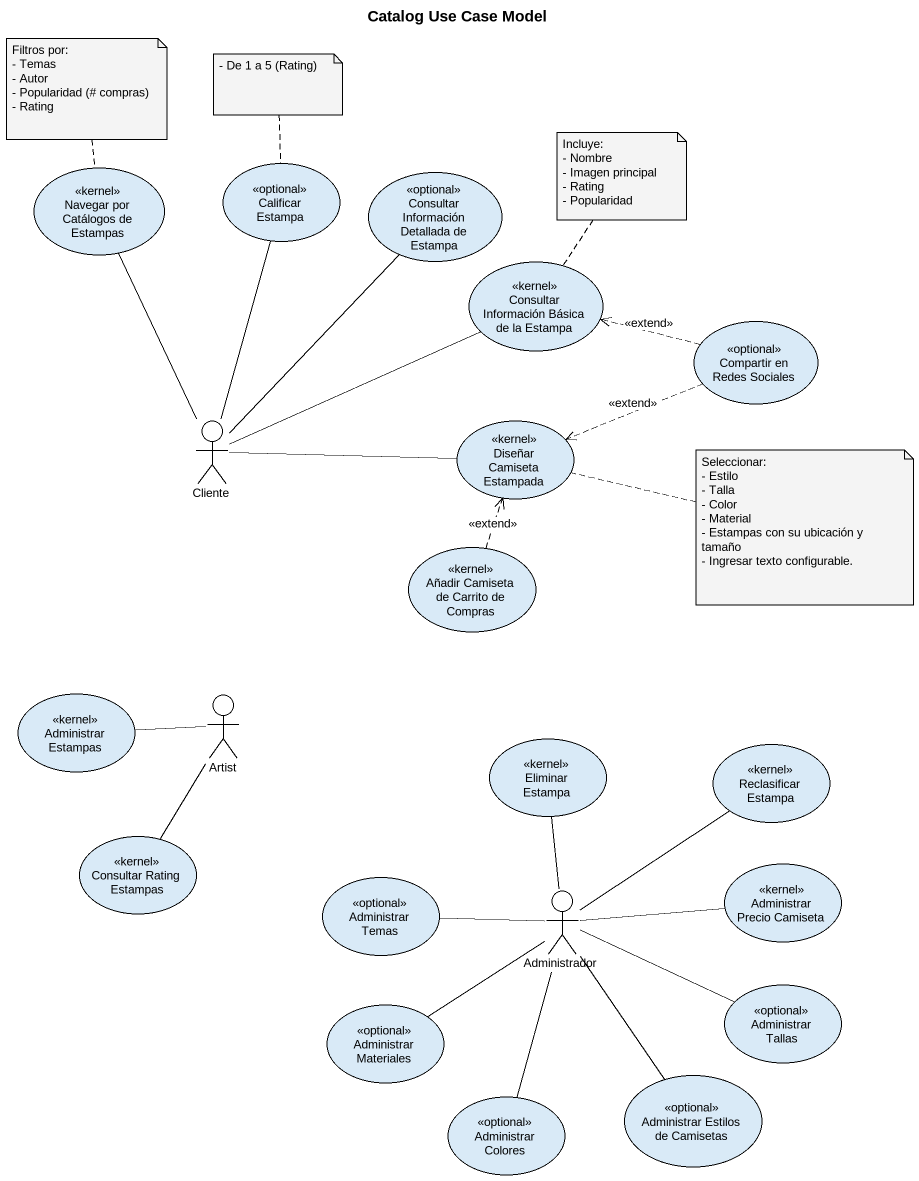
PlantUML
@startuml
title Catalog Use Case Model
usecase "Navegar por Catálogos de Estampas" as Navegar_por_Catálogos_de <<kernel>>
usecase "Calificar Estampa" as Calificar_Estampa <<optional>>
usecase "Consultar Información Detallada de Estampa" as Consultar_Información <<optional>>
usecase "Consultar Información Básica de la Estampa" as Consultar_Información_2 <<kernel>>
usecase "Compartir en Redes Sociales" as Compartir_en_Redes_Sociales <<optional>>
actor Cliente
usecase "Diseñar Camiseta Estampada" as Diseñar_Camiseta_Estampada <<kernel>>
usecase "Añadir Camiseta de Carrito de Compras" as Añadir_Camiseta_de_Carrito <<kernel>>
usecase "Administrar Estampas" as Administrar_Estampas <<kernel>>
actor Artist
usecase "Eliminar Estampa" as Eliminar_Estampa <<kernel>>
usecase "Reclasificar Estampa" as Reclasificar_Estampa <<kernel>>
usecase "Consultar Rating Estampas" as Consultar_Rating_Estampas <<kernel>>
usecase "Administrar Temas" as Administrar_Temas <<optional>>
actor Administrador
usecase "Administrar Precio Camiseta" as Administrar_Precio_Camiseta <<kernel>>
usecase "Administrar Tallas" as Administrar_Tallas <<optional>>
usecase "Administrar Materiales" as Administrar_Materiales <<optional>>
usecase "Administrar Colores" as Administrar_Colores <<optional>>
usecase "Administrar Estilos de Camisetas" as Administrar_Estilos_de <<optional>>
Compartir_en_Redes_Sociales .left.> Consultar_Información_2 : <<extend>>
Compartir_en_Redes_Sociales .left.> Diseñar_Camiseta_Estampada : <<extend>>
Cliente -up- Navegar_por_Catálogos_de
Cliente -up- Calificar_Estampa
Cliente -up- Consultar_Información
Cliente -right- Consultar_Información_2
Cliente -right- Diseñar_Camiseta_Estampada
Añadir_Camiseta_de_Carrito .up.> Diseñar_Camiseta_Estampada : <<extend>>
Artist -left- Administrar_Estampas
Artist -- Consultar_Rating_Estampas
Administrador -up- Eliminar_Estampa
Administrador -up- Reclasificar_Estampa
Administrador -left- Administrar_Temas
Administrador -right- Administrar_Precio_Camiseta
Administrador -right- Administrar_Tallas
Administrador -left- Administrar_Materiales
Administrador -- Administrar_Colores
Administrador -- Administrar_Estilos_de
note top of Navegar_por_Catálogos_de
  Filtros por:
  - Temas
  - Autor
  - Popularidad (# compras)
  - Rating
end note
note top of Calificar_Estampa : - De 1 a 5 (Rating)
note top of Consultar_Información_2
  Incluye:
  - Nombre
  - Imagen principal
  - Rating
  - Popularidad
end note
note right of Diseñar_Camiseta_Estampada
  Seleccionar:
  - Estilo
  - Talla
  - Color
  - Material
  - Estampas con su ubicación y tamaño
  - Ingresar texto configurable.
end note
@enduml
